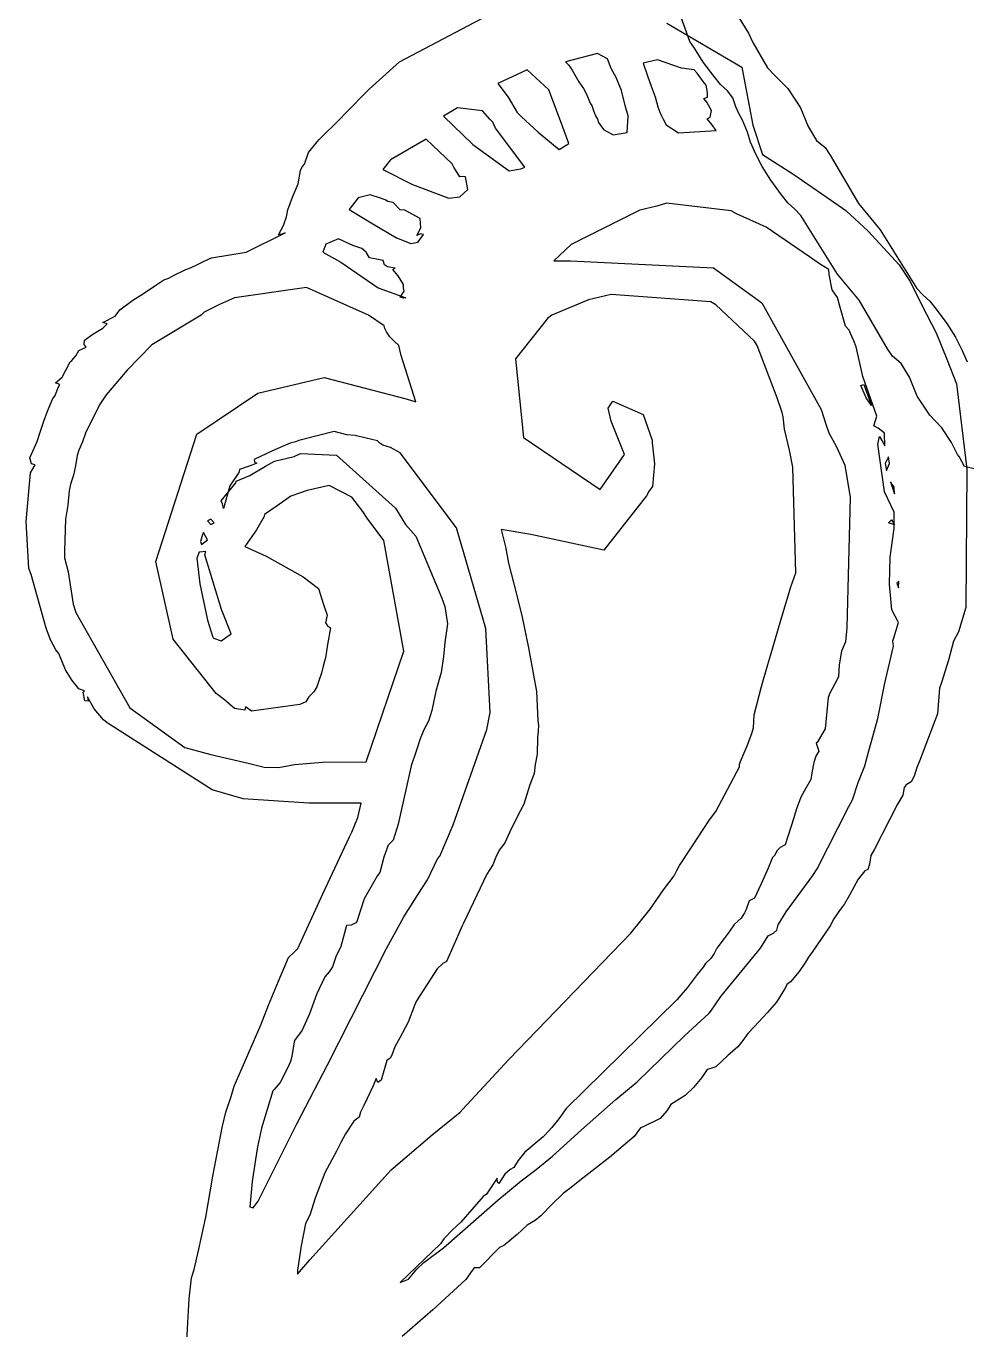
# Model space of a CAD drawing. Extents: x 0 to 208, y 1 to 205.
# Drawn here: x 172.984 to 175.865, y 197.987 to 201.978 of the extents above; entities that cross this region are included whole.
import ezdxf

# ---------------------------------------------------------------- set-up
doc = ezdxf.new("R2010")
doc.units = 0

msp = doc.modelspace()

# ---------------------------------------------------------------- linework, layer by layer
at = {"layer": 'test'}
for p, q in [((175.049007, 202.197099), (175.195514, 201.956807)), ((174.127135, 201.869073), (174.452915, 202.040306)), ((175.002166, 201.971368), (174.980915, 202.029968)), ((174.945587, 201.986918), (175.175561, 201.852919)), ((175.016701, 201.931216), (175.002166, 201.971368)), ((175.195514, 201.956807), (175.209512, 201.92837)), ((175.030304, 201.910529), (175.016701, 201.931216)), ((175.209512, 201.92837), (175.254591, 201.851067)), ((174.73382, 201.894148), (174.635251, 201.868804)), ((174.764173, 201.878174), (174.73382, 201.894148)), ((174.775575, 201.84834), (174.764173, 201.878174)), ((174.917046, 201.875538), (174.873099, 201.864673)), ((174.990306, 201.85011), (174.917046, 201.875538)), ((175.057566, 201.868255), (175.030304, 201.910529)), ((174.034608, 201.785662), (174.127135, 201.869073)), ((174.517977, 201.844705), (174.428704, 201.8029)), ((174.584829, 201.782783), (174.517977, 201.844705)), ((174.635251, 201.868804), (174.64558, 201.859294)), ((174.64558, 201.859294), (174.655909, 201.843771)), ((174.655909, 201.843771), (174.676596, 201.807576)), ((174.790363, 201.821445), (174.775575, 201.84834)), ((174.873099, 201.864673), (174.886984, 201.826172)), ((175.029086, 201.844268), (174.990306, 201.85011)), ((175.038568, 201.834503), (175.029086, 201.844268)), ((175.056659, 201.808369), (175.038568, 201.834503)), ((175.090566, 201.823941), (175.057566, 201.868255)), ((175.175561, 201.852919), (175.208753, 201.675605)), ((175.254591, 201.851067), (175.278072, 201.825865)), ((174.428704, 201.8029), (174.46033, 201.761289)), ((174.676596, 201.807576), (174.69051, 201.786889)), ((174.80707, 201.781327), (174.790363, 201.821445)), ((174.886984, 201.826172), (174.898216, 201.794255)), ((174.898216, 201.794255), (174.910154, 201.761631)), ((175.066649, 201.797504), (175.056659, 201.808369)), ((175.07029, 201.775265), (175.066649, 201.797504)), ((175.109842, 201.799698), (175.090566, 201.823941)), ((175.131856, 201.779999), (175.109842, 201.799698)), ((175.278072, 201.825865), (175.316593, 201.787341)), ((173.959687, 201.709899), (174.034608, 201.785662)), ((174.46033, 201.761289), (174.487197, 201.713478)), ((174.620607, 201.688637), (174.584829, 201.782783)), ((174.69051, 201.786889), (174.700867, 201.767952)), ((174.700867, 201.767952), (174.711084, 201.742101)), ((174.818472, 201.735536), (174.80707, 201.781327)), ((174.910154, 201.761631), (174.91848, 201.730758)), ((175.059199, 201.75644), (175.070572, 201.760363)), ((175.068343, 201.74549), (175.059199, 201.75644)), ((175.070572, 201.760363), (175.07029, 201.775265)), ((175.14797, 201.75886), (175.131856, 201.779999)), ((175.15686, 201.731231), (175.14797, 201.75886)), ((175.316593, 201.787341), (175.355153, 201.728515)), ((174.305091, 201.728122), (174.261536, 201.702158)), ((174.381153, 201.718922), (174.305091, 201.728122)), ((174.403392, 201.693804), (174.381153, 201.718922)), ((174.487197, 201.713478), (174.500518, 201.701088)), ((174.711084, 201.742101), (174.71591, 201.735186)), ((174.71591, 201.735186), (174.721695, 201.719664)), ((174.721695, 201.719664), (174.727791, 201.704142)), ((174.827616, 201.703264), (174.818472, 201.735536)), ((174.91848, 201.730758), (174.924294, 201.714474)), ((174.924294, 201.714474), (174.929966, 201.704145)), ((175.082369, 201.719949), (175.068343, 201.74549)), ((175.078418, 201.699883), (175.082369, 201.719949)), ((175.16671, 201.710967), (175.15686, 201.731231)), ((175.355153, 201.728515), (175.37869, 201.6708)), ((173.880239, 201.63053), (173.946592, 201.695929)), ((173.946592, 201.695929), (173.959687, 201.709899)), ((174.261536, 201.702158), (174.351362, 201.616094)), ((174.413326, 201.684096), (174.403392, 201.693804)), ((174.420834, 201.666005), (174.413326, 201.684096)), ((174.500518, 201.701088), (174.551993, 201.653243)), ((174.645753, 201.618835), (174.620607, 201.688637)), ((174.727791, 201.704142), (174.733464, 201.693785)), ((174.733464, 201.693785), (174.736822, 201.683455)), ((174.736822, 201.683455), (174.752345, 201.661414)), ((174.823976, 201.652301), (174.827616, 201.703264)), ((174.929966, 201.704145), (174.93499, 201.693787)), ((174.93499, 201.693787), (174.943344, 201.675697)), ((174.943344, 201.675697), (174.981669, 201.651172)), ((175.069556, 201.694069), (175.078418, 201.699883)), ((175.083357, 201.677503), (175.069556, 201.694069)), ((175.097158, 201.659074), (175.083357, 201.677503)), ((175.17718, 201.690196), (175.16671, 201.710967)), ((175.19259, 201.653439), (175.17718, 201.690196)), ((175.208753, 201.675605), (175.239191, 201.58522)), ((174.511178, 201.546783), (174.420834, 201.666005)), ((174.551993, 201.653243), (174.615628, 201.600744)), ((174.752345, 201.661414), (174.781989, 201.64575)), ((174.781989, 201.64575), (174.823967, 201.652298)), ((174.823967, 201.652298), (174.823976, 201.652301)), ((174.981669, 201.651172), (175.097149, 201.659074)), ((175.097149, 201.659074), (175.097158, 201.659074)), ((175.202129, 201.623563), (175.19259, 201.653439)), ((175.37869, 201.6708), (175.404541, 201.628478)), ((173.848762, 201.591829), (173.880239, 201.63053)), ((174.208338, 201.632575), (174.099505, 201.568799)), ((174.288021, 201.556841), (174.208338, 201.632575)), ((174.351362, 201.616094), (174.463243, 201.535207)), ((174.615628, 201.600744), (174.645736, 201.618835)), ((174.645736, 201.618835), (174.645753, 201.618835)), ((175.218441, 201.586823), (175.202129, 201.623563)), ((175.404541, 201.628478), (175.430393, 201.606804)), ((175.430393, 201.606804), (175.445943, 201.583379)), ((173.829346, 201.547788), (173.83578, 201.555634)), ((173.83578, 201.555634), (173.848762, 201.591829)), ((174.099505, 201.568799), (174.075685, 201.539194)), ((174.293975, 201.546822), (174.288021, 201.556841)), ((175.237943, 201.548159), (175.218441, 201.586823)), ((175.239191, 201.58522), (175.331229, 201.52597)), ((175.445943, 201.583379), (175.532998, 201.435348)), ((173.816561, 201.494993), (173.824012, 201.536358)), ((173.824012, 201.536358), (173.829346, 201.547788)), ((174.075685, 201.539194), (174.166739, 201.493245)), ((174.311473, 201.516658), (174.293975, 201.546822)), ((174.320363, 201.518069), (174.311473, 201.516658)), ((174.329733, 201.516658), (174.320363, 201.518069)), ((174.335998, 201.477878), (174.329733, 201.516658)), ((174.463243, 201.535207), (174.498227, 201.541275)), ((174.498227, 201.541275), (174.498253, 201.541252)), ((174.498253, 201.541252), (174.511178, 201.546783)), ((175.264415, 201.506336), (175.237943, 201.548159)), ((175.331229, 201.52597), (175.449765, 201.444586)), ((173.799289, 201.454725), (173.816561, 201.494993)), ((174.166739, 201.493245), (174.278476, 201.451473)), ((174.311727, 201.455836), (174.335998, 201.477878)), ((175.297418, 201.462022), (175.264415, 201.506336)), ((173.785488, 201.416397), (173.799289, 201.454725)), ((174.000546, 201.452898), (173.973481, 201.417005)), ((174.037509, 201.462325), (174.000546, 201.452898)), ((174.068601, 201.451403), (174.037509, 201.462325)), ((174.082797, 201.446802), (174.068601, 201.451403)), ((174.091856, 201.441638), (174.082797, 201.446802)), ((174.107915, 201.438815), (174.091856, 201.441638)), ((174.129674, 201.416266), (174.107915, 201.438815)), ((174.278476, 201.451473), (174.311722, 201.455791)), ((174.311722, 201.455791), (174.311727, 201.455836)), ((174.944602, 201.436537), (174.914926, 201.427167)), ((175.142434, 201.412322), (174.944602, 201.436537)), ((175.316694, 201.437779), (175.297418, 201.462022)), ((175.338002, 201.418249), (175.316694, 201.437779)), ((175.449765, 201.444586), (175.493716, 201.413401)), ((175.532998, 201.435348), (175.599548, 201.355087)), ((173.77197, 201.368391), (173.781424, 201.39396)), ((173.781424, 201.39396), (173.785488, 201.416397)), ((173.973481, 201.417005), (174.045871, 201.373173)), ((174.143954, 201.414855), (174.129674, 201.416266)), ((174.190552, 201.388862), (174.143954, 201.414855)), ((174.86322, 201.414411), (174.652527, 201.309247)), ((174.914926, 201.427167), (174.86322, 201.414411)), ((175.159254, 201.404053), (175.142434, 201.412322)), ((175.249743, 201.362349), (175.159254, 201.404053)), ((175.356403, 201.398945), (175.338002, 201.418249)), ((175.468092, 201.219102), (175.356403, 201.398945)), ((175.493716, 201.413401), (175.561903, 201.350671)), ((173.756504, 201.339119), (173.77197, 201.368391)), ((174.045871, 201.373173), (174.118261, 201.330569)), ((174.18042, 201.337543), (174.192245, 201.360375)), ((174.192245, 201.360375), (174.190552, 201.388862)), ((175.383203, 201.272202), (175.249743, 201.362349)), ((175.599548, 201.355087), (175.71124, 201.175247)), ((173.657875, 201.285945), (173.77688, 201.345271)), ((173.766692, 201.341094), (173.756504, 201.339119)), ((173.77688, 201.345271), (173.766692, 201.341094)), ((173.940747, 201.32679), (173.901126, 201.311183)), ((173.983845, 201.306555), (173.940747, 201.32679)), ((174.118261, 201.330569), (174.161365, 201.312309)), ((174.161365, 201.312309), (174.18462, 201.317389)), ((174.190609, 201.3422), (174.18042, 201.337543)), ((174.184597, 201.317533), (174.200797, 201.340788)), ((174.18462, 201.317389), (174.184597, 201.317533)), ((174.200797, 201.340788), (174.190609, 201.3422)), ((175.561903, 201.350671), (175.65706, 201.247894)), ((173.551878, 201.268702), (173.657875, 201.285945)), ((173.901126, 201.311183), (173.892518, 201.286009)), ((173.892518, 201.286009), (173.94765, 201.255343)), ((174.012285, 201.297891), (173.983845, 201.306555)), ((174.02521, 201.286207), (174.012285, 201.297891)), ((174.03554, 201.26854), (174.02521, 201.286207)), ((174.652527, 201.309247), (174.599583, 201.259274)), ((173.473025, 201.233537), (173.487475, 201.237996)), ((173.487475, 201.237996), (173.508162, 201.248015)), ((173.508162, 201.248015), (173.528849, 201.258372)), ((173.528849, 201.258372), (173.551878, 201.268702)), ((173.94765, 201.255343), (174.061405, 201.176905)), ((174.056227, 201.264673), (174.03554, 201.26854)), ((174.077506, 201.260807), (174.056227, 201.264673)), ((174.080978, 201.247401), (174.077506, 201.260807)), ((174.090376, 201.241785), (174.080978, 201.247401)), ((174.114364, 201.23679), (174.090376, 201.241785)), ((174.106942, 201.23281), (174.114364, 201.23679)), ((174.599583, 201.259274), (174.651257, 201.259389)), ((174.651257, 201.259389), (175.088433, 201.23842)), ((175.088433, 201.23842), (175.236489, 201.131455)), ((175.415961, 201.248947), (175.383203, 201.272202)), ((175.44232, 201.233425), (175.415961, 201.248947)), ((175.65706, 201.247894), (175.690738, 201.196188)), ((173.377936, 201.183104), (173.405453, 201.201476)), ((173.405453, 201.201476), (173.420524, 201.206641)), ((173.420524, 201.206641), (173.435312, 201.215108)), ((173.435312, 201.215108), (173.473025, 201.233537)), ((174.123452, 201.213789), (174.106942, 201.23281)), ((174.138946, 201.187034), (174.123452, 201.213789)), ((175.443449, 201.217902), (175.44232, 201.233425)), ((175.452593, 201.171307), (175.443449, 201.217902)), ((175.534642, 201.138844), (175.468092, 201.219102)), ((175.690738, 201.196188), (175.726684, 201.123798)), ((173.310999, 201.139275), (173.342718, 201.15982)), ((173.342718, 201.15982), (173.377936, 201.183104)), ((173.842391, 201.177887), (173.622151, 201.146199)), ((174.032459, 201.093892), (173.842391, 201.177887)), ((174.061405, 201.176905), (174.146862, 201.146349)), ((174.12873, 201.148341), (174.141486, 201.166601)), ((174.138946, 201.176789), (174.138946, 201.187034)), ((174.141486, 201.166601), (174.138946, 201.176789)), ((174.775078, 201.156684), (174.706018, 201.140569)), ((175.080146, 201.134388), (174.775078, 201.156684)), ((175.468482, 201.147657), (175.452593, 201.171307)), ((175.71124, 201.175247), (175.729641, 201.155943)), ((175.729641, 201.155943), (175.750949, 201.136442)), ((173.271036, 201.110014), (173.310999, 201.139275)), ((173.57561, 201.12602), (173.529077, 201.103075)), ((173.622151, 201.146199), (173.57561, 201.12602)), ((174.139849, 201.145801), (174.12873, 201.148341)), ((174.146792, 201.146366), (174.139849, 201.145801)), ((174.146862, 201.146349), (174.146792, 201.146366)), ((174.706018, 201.140569), (174.594106, 201.093331)), ((175.095555, 201.124849), (175.080146, 201.134388)), ((175.214599, 201.013958), (175.095555, 201.124849)), ((175.236489, 201.131455), (175.418844, 200.804142)), ((175.47613, 201.120874), (175.468482, 201.147657)), ((175.492725, 201.059576), (175.47613, 201.120874)), ((175.621697, 200.990813), (175.534642, 201.138844)), ((175.726684, 201.123798), (175.77022, 201.039569)), ((175.750949, 201.136442), (175.770225, 201.112199)), ((173.218628, 201.070503), (173.256333, 201.090032)), ((173.256333, 201.090032), (173.271036, 201.110014)), ((173.51999, 201.093875), (173.368852, 201.002706)), ((173.529077, 201.103075), (173.51999, 201.093875)), ((174.080502, 201.060539), (174.032459, 201.093892)), ((174.580531, 201.083481), (174.481963, 200.959385)), ((174.594106, 201.093331), (174.580531, 201.083481)), ((175.770225, 201.112199), (175.803228, 201.067884)), ((173.162545, 201.017078), (173.187888, 201.035197)), ((173.187888, 201.035197), (173.21891, 201.053259)), ((173.231554, 201.067342), (173.218628, 201.070503)), ((173.21891, 201.053259), (173.231554, 201.067342)), ((174.082478, 201.052778), (174.080502, 201.060539)), ((174.08688, 201.042166), (174.082478, 201.052778)), ((174.09783, 201.026644), (174.08688, 201.042166)), ((175.504155, 201.047186), (175.492725, 201.059576)), ((175.508247, 201.037534), (175.504155, 201.047186)), ((175.518972, 201.015098), (175.508247, 201.037534)), ((175.77022, 201.039569), (175.803807, 200.958823)), ((175.803228, 201.067884), (175.8297, 201.026062)), ((173.145047, 200.985046), (173.167201, 200.995008)), ((173.161416, 201.003447), (173.162545, 201.017078)), ((173.167201, 200.995008), (173.161416, 201.003447)), ((173.368852, 201.002706), (173.293651, 200.925148)), ((174.110756, 201.013718), (174.09783, 201.026644)), ((174.124698, 201.000792), (174.110756, 201.013718)), ((174.132092, 200.969768), (174.124698, 201.000792)), ((175.222417, 201.00075), (175.214599, 201.013958)), ((175.283614, 200.840713), (175.222417, 201.00075)), ((175.525547, 200.996245), (175.518972, 201.015098)), ((175.546375, 200.905618), (175.525547, 200.996245)), ((175.8297, 201.026062), (175.849202, 200.9874)), ((173.123937, 200.954284), (173.135875, 200.968818)), ((173.135875, 200.968818), (173.145047, 200.985046)), ((174.176731, 200.828045), (174.132092, 200.969768)), ((174.481963, 200.959385), (174.506657, 200.719079)), ((175.637247, 200.967417), (175.621697, 200.990813)), ((175.663098, 200.945714), (175.637247, 200.967417)), ((175.803807, 200.958823), (175.832814, 200.882761)), ((175.849202, 200.9874), (175.865514, 200.950658)), ((173.093795, 200.903565), (173.1188, 200.950643)), ((173.1188, 200.950643), (173.123937, 200.954284)), ((173.293651, 200.925148), (173.228692, 200.849397)), ((175.68895, 200.903397), (175.663098, 200.945714)), ((173.073842, 200.886435), (173.093795, 200.903565)), ((173.086768, 200.881072), (173.073842, 200.886435)), ((173.083297, 200.873932), (173.086768, 200.881072)), ((173.693253, 200.85459), (173.896027, 200.902557)), ((173.896027, 200.902557), (174.147281, 200.837217)), ((175.539497, 200.87801), (175.549206, 200.880945)), ((175.555838, 200.8405), (175.539497, 200.87801)), ((175.588816, 200.784658), (175.546375, 200.905618)), ((175.549206, 200.880945), (175.57215, 200.81711)), ((175.712487, 200.845683), (175.68895, 200.903397)), ((175.832814, 200.882761), (175.8642, 200.622245)), ((173.04895, 200.799527), (173.065968, 200.838062)), ((173.065968, 200.838062), (173.071726, 200.845879)), ((173.071726, 200.845879), (173.083297, 200.873932)), ((173.228692, 200.849397), (173.208485, 200.819262)), ((173.50671, 200.728617), (173.693253, 200.85459)), ((174.147281, 200.837217), (174.176731, 200.828045)), ((175.298572, 200.795625), (175.283614, 200.840713)), ((175.57215, 200.81711), (175.555838, 200.840506)), ((175.555838, 200.840506), (175.555838, 200.8405)), ((175.75105, 200.786857), (175.712487, 200.845683)), ((173.038311, 200.769273), (173.04895, 200.799527)), ((173.208485, 200.819262), (173.16513, 200.731928)), ((174.766448, 200.808664), (174.780249, 200.83048)), ((174.775028, 200.769006), (174.766448, 200.808664)), ((174.780249, 200.83048), (174.873323, 200.788908)), ((175.301591, 200.782079), (175.298572, 200.795625)), ((175.418844, 200.804142), (175.433379, 200.756879)), ((173.027953, 200.738248), (173.038311, 200.769273)), ((174.815817, 200.666884), (174.775028, 200.769006)), ((174.873323, 200.788908), (174.901263, 200.711026)), ((175.306135, 200.744182), (175.301591, 200.782079)), ((175.433379, 200.756879), (175.442325, 200.733228)), ((175.579361, 200.754122), (175.588816, 200.784658)), ((175.788278, 200.748822), (175.75105, 200.786857)), ((173.017454, 200.707057), (173.027953, 200.738248)), ((173.16513, 200.731928), (173.156776, 200.706076)), ((173.380884, 200.338956), (173.50671, 200.728617)), ((173.927078, 200.737581), (173.818496, 200.7095)), ((173.966304, 200.726997), (173.927078, 200.737581)), ((173.990886, 200.725022), (173.966304, 200.726997)), ((174.025325, 200.716358), (173.990886, 200.725022)), ((174.060208, 200.708145), (174.025325, 200.716358)), ((174.506657, 200.719079), (174.741799, 200.559815)), ((175.321545, 200.680174), (175.306135, 200.744182)), ((175.442325, 200.733228), (175.465298, 200.69046)), ((175.593444, 200.747348), (175.579361, 200.754122)), ((175.591553, 200.698247), (175.597029, 200.721503)), ((175.612861, 200.731742), (175.593444, 200.747348)), ((175.597029, 200.721503), (175.607555, 200.704259)), ((175.613708, 200.693167), (175.612861, 200.731742)), ((175.817403, 200.70344), (175.788278, 200.748822)), ((172.9953, 200.656601), (173.017454, 200.707057)), ((173.145318, 200.680225), (173.140323, 200.663405)), ((173.156776, 200.706076), (173.145318, 200.680225)), ((173.740648, 200.679161), (173.681796, 200.651334)), ((173.792758, 200.701146), (173.740648, 200.679161)), ((173.808872, 200.705718), (173.792758, 200.701146)), ((173.818496, 200.7095), (173.808872, 200.705718)), ((174.066699, 200.701964), (174.060208, 200.708145)), ((174.07621, 200.695163), (174.066699, 200.701964)), ((174.099719, 200.688023), (174.07621, 200.695163)), ((174.128777, 200.671626), (174.099719, 200.688023)), ((174.901263, 200.711026), (174.901263, 200.702926)), ((174.901263, 200.702926), (174.908431, 200.638453)), ((175.3321, 200.628468), (175.321545, 200.680174)), ((175.465298, 200.69046), (175.490783, 200.634219)), ((175.612833, 200.552985), (175.591553, 200.698247)), ((175.607555, 200.704259), (175.613708, 200.693167)), ((175.835945, 200.6665), (175.817403, 200.70344)), ((173.000436, 200.63789), (172.9953, 200.656601)), ((173.011641, 200.634983), (173.000436, 200.63789)), ((173.140323, 200.663405), (173.135101, 200.632513)), ((173.689924, 200.639847), (173.669802, 200.631917)), ((173.681796, 200.651334), (173.683207, 200.643742)), ((173.683207, 200.643742), (173.689924, 200.639847)), ((173.716332, 200.630768), (173.744159, 200.646685)), ((173.744159, 200.646685), (173.804938, 200.660571)), ((173.804938, 200.660571), (173.823649, 200.669687)), ((173.823649, 200.669687), (173.934091, 200.664381)), ((173.934091, 200.664381), (174.114408, 200.50201)), ((174.301598, 200.442072), (174.128777, 200.671626)), ((174.741799, 200.559815), (174.815817, 200.666884)), ((174.908431, 200.638453), (174.901969, 200.568998)), ((175.624218, 200.65967), (175.614848, 200.638984)), ((175.614848, 200.638984), (175.618799, 200.618297)), ((175.618799, 200.618297), (175.628169, 200.638984)), ((175.628169, 200.638984), (175.624218, 200.65967)), ((175.628169, 200.638984), (175.628169, 200.638984)), ((175.841477, 200.660461), (175.835945, 200.6665)), ((175.856914, 200.629698), (175.841477, 200.660461)), ((172.983559, 200.461481), (172.997586, 200.611107)), ((172.997586, 200.611107), (173.011641, 200.634983)), ((173.129147, 200.603557), (173.119466, 200.575899)), ((173.135101, 200.632513), (173.129147, 200.603557)), ((173.635263, 200.611456), (173.60738, 200.570886)), ((173.627333, 200.584684), (173.669133, 200.602379)), ((173.637239, 200.620882), (173.635263, 200.611456)), ((173.669802, 200.631917), (173.637239, 200.620882)), ((173.669133, 200.602379), (173.716332, 200.630768)), ((175.34099, 200.304943), (175.3321, 200.628468)), ((175.490783, 200.634219), (175.507039, 200.535405)), ((175.890694, 200.621824), (175.856914, 200.629698)), ((175.8642, 200.622245), (175.861378, 200.198252)), ((173.115685, 200.555974), (173.111621, 200.511335)), ((173.119466, 200.575899), (173.115685, 200.555974)), ((173.58102, 200.524441), (173.625922, 200.579943)), ((173.60738, 200.570886), (173.588584, 200.501779)), ((173.625922, 200.579943), (173.627333, 200.584684)), ((173.844355, 200.556151), (173.794726, 200.53902)), ((173.911571, 200.571391), (173.844355, 200.556151)), ((173.981136, 200.536187), (173.911571, 200.571391)), ((174.892204, 200.556072), (174.883568, 200.540155)), ((174.901969, 200.568998), (174.892204, 200.556072)), ((175.641569, 200.567014), (175.630929, 200.582988)), ((175.630929, 200.582988), (175.642556, 200.545938)), ((175.64171, 200.56702), (175.641569, 200.567014)), ((175.642556, 200.545938), (175.64171, 200.56702)), ((173.585141, 200.515918), (173.58102, 200.524441)), ((173.588584, 200.501779), (173.585141, 200.515918)), ((173.794726, 200.53902), (173.752175, 200.509579)), ((174.014746, 200.492242), (173.981136, 200.536187)), ((174.883568, 200.540155), (174.752685, 200.373774)), ((175.507039, 200.535405), (175.496907, 200.137263)), ((175.642382, 200.489745), (175.612833, 200.552985)), ((173.111621, 200.511335), (173.104339, 200.468697)), ((173.71221, 200.477011), (173.688927, 200.43612)), ((173.713903, 200.482909), (173.71221, 200.477011)), ((173.752175, 200.509579), (173.713903, 200.482909)), ((174.028575, 200.471555), (174.014746, 200.492242)), ((174.114408, 200.50201), (174.145261, 200.452799)), ((175.642099, 200.440579), (175.642382, 200.489745)), ((172.99197, 200.317311), (172.983559, 200.461481)), ((173.104339, 200.468697), (173.100811, 200.371429)), ((173.549749, 200.46836), (173.539392, 200.463788)), ((173.539392, 200.463788), (173.549749, 200.452838)), ((173.560079, 200.45741), (173.549749, 200.46836)), ((173.549749, 200.452838), (173.560079, 200.45741)), ((173.560079, 200.45741), (173.560079, 200.45741)), ((173.688927, 200.43612), (173.653121, 200.384888)), ((174.079598, 200.403435), (174.028575, 200.471555)), ((174.145261, 200.452799), (174.177527, 200.416432)), ((174.391838, 200.133931), (174.301598, 200.442072)), ((174.529687, 200.421526), (174.438461, 200.437669)), ((174.438461, 200.437669), (174.452149, 200.384298)), ((175.624709, 200.457288), (175.633881, 200.466545)), ((175.643081, 200.451559), (175.624709, 200.457288)), ((175.624709, 200.457288), (175.624709, 200.457288)), ((175.630077, 200.352712), (175.642099, 200.440579)), ((175.633881, 200.466545), (175.643081, 200.451559)), ((173.523553, 200.42211), (173.5174, 200.399984)), ((173.5174, 200.399984), (173.521238, 200.390812)), ((173.521238, 200.390812), (173.539329, 200.405544)), ((173.527391, 200.427839), (173.523553, 200.42211)), ((173.539329, 200.405572), (173.527391, 200.427839)), ((173.539329, 200.405544), (173.539329, 200.405572)), ((174.140106, 200.064918), (174.079598, 200.403435)), ((174.177527, 200.416432), (174.257021, 200.226917)), ((174.752685, 200.373774), (174.529687, 200.421526)), ((173.100811, 200.371429), (173.101094, 200.350742)), ((173.514007, 200.367364), (173.50681, 200.349358)), ((173.534157, 200.369904), (173.514007, 200.367364)), ((173.53094, 200.359659), (173.534157, 200.369904)), ((173.581743, 200.19222), (173.53094, 200.359659)), ((173.653121, 200.384888), (173.719316, 200.355503)), ((174.452149, 200.384298), (174.460983, 200.333735)), ((172.999166, 200.299221), (172.99197, 200.317311)), ((173.101094, 200.350742), (173.112241, 200.307946)), ((173.433973, 200.101105), (173.380884, 200.338956)), ((173.50681, 200.349358), (173.515503, 200.270638)), ((173.719316, 200.355503), (173.832072, 200.292401)), ((174.460983, 200.333735), (174.486919, 200.235491)), ((175.627254, 200.269982), (175.630077, 200.352712)), ((173.04483, 200.134815), (172.999166, 200.299221)), ((173.112241, 200.307946), (173.128272, 200.208838)), ((173.832072, 200.292401), (173.879088, 200.256223)), ((175.325355, 200.261351), (175.34099, 200.304943)), ((175.655939, 200.278868), (175.649702, 200.272631)), ((175.655148, 200.259056), (175.655995, 200.278868)), ((175.655995, 200.278868), (175.655939, 200.278868)), ((173.515503, 200.270638), (173.539604, 200.159809)), ((173.879088, 200.256223), (173.895711, 200.204503)), ((175.292535, 200.152769), (175.325355, 200.261351)), ((175.635044, 200.191524), (175.627254, 200.269982)), ((175.649702, 200.272631), (175.655148, 200.259056)), ((173.128272, 200.208838), (173.136033, 200.182845)), ((173.895711, 200.204503), (173.905617, 200.174909)), ((174.257021, 200.226917), (174.265911, 200.201065)), ((174.265911, 200.201065), (174.273672, 200.148343)), ((174.486919, 200.235491), (174.50261, 200.168274)), ((175.861378, 200.198252), (175.838941, 200.123384)), ((173.136033, 200.182845), (173.301497, 199.891138)), ((173.539604, 200.159809), (173.554026, 200.110251)), ((173.611639, 200.117245), (173.581743, 200.19222)), ((173.905617, 200.174909), (173.900057, 200.151823)), ((174.50261, 200.168274), (174.522112, 200.075203)), ((175.655618, 200.152177), (175.635044, 200.191524)), ((173.058489, 200.099379), (173.04483, 200.134815)), ((173.580724, 200.095886), (173.611653, 200.117278)), ((173.611653, 200.117278), (173.611639, 200.117245)), ((173.900057, 200.151823), (173.906491, 200.141832)), ((173.906491, 200.141832), (173.915607, 200.136103)), ((173.915607, 200.136103), (173.907112, 200.085052)), ((174.273672, 200.148343), (174.265657, 200.090855)), ((174.404623, 199.876502), (174.391838, 200.133931)), ((175.263997, 200.054525), (175.292535, 200.152769)), ((175.496907, 200.137263), (175.492843, 200.093276)), ((175.640858, 200.105878), (175.655618, 200.152177)), ((175.838941, 200.123384), (175.82404, 200.095218)), ((173.074491, 200.06873), (173.058489, 200.099379)), ((173.565491, 199.935556), (173.433973, 200.101105)), ((173.554026, 200.110251), (173.557187, 200.104634)), ((173.557187, 200.104634), (173.580724, 200.095886)), ((173.907112, 200.085052), (173.900706, 200.044635)), ((174.265657, 200.090855), (174.261677, 200.048259)), ((175.492843, 200.093276), (175.480482, 200.064201)), ((175.612974, 199.96661), (175.640293, 200.080365)), ((175.638318, 200.096113), (175.640858, 200.105878)), ((175.640293, 200.080365), (175.638318, 200.096113)), ((175.82404, 200.095218), (175.808263, 200.03736)), ((173.083551, 200.057638), (173.074491, 200.06873)), ((173.104548, 200.00709), (173.083551, 200.057638)), ((173.900706, 200.044635), (173.897376, 200.034447)), ((174.025538, 199.725515), (174.140106, 200.064918)), ((174.261677, 200.048259), (174.254876, 199.99894)), ((174.522112, 200.075203), (174.546326, 199.941085)), ((175.255474, 200.0235), (175.263997, 200.054525)), ((175.480482, 200.064201), (175.473483, 200.022875)), ((175.808263, 200.03736), (175.786786, 199.968661)), ((173.124275, 199.975289), (173.104548, 200.00709)), ((173.887978, 199.997702), (173.88064, 199.977015)), ((173.893058, 200.018389), (173.887978, 199.997702)), ((173.897376, 200.034447), (173.893058, 200.018389)), ((174.254876, 199.99894), (174.237971, 199.942005)), ((175.235323, 199.956283), (175.255474, 200.0235)), ((175.473483, 200.022875), (175.471507, 199.987315)), ((173.145244, 199.949607), (173.124275, 199.975289)), ((173.88064, 199.977015), (173.8735, 199.95551)), ((175.467443, 199.977917), (175.444978, 199.935621)), ((175.471507, 199.987315), (175.467443, 199.977917)), ((175.591553, 199.858025), (175.612974, 199.96661)), ((175.786786, 199.968661), (175.781114, 199.951446)), ((173.162629, 199.943623), (173.145244, 199.949607)), ((173.15817, 199.938882), (173.162629, 199.943623)), ((173.16373, 199.912692), (173.15817, 199.938882)), ((173.192319, 199.888141), (173.171491, 199.924489)), ((173.171491, 199.924489), (173.173467, 199.911563)), ((173.591117, 199.91549), (173.565491, 199.935556)), ((173.849596, 199.92438), (173.839887, 199.909423)), ((173.864356, 199.939677), (173.849596, 199.92438)), ((173.8735, 199.95551), (173.864356, 199.939677)), ((174.237971, 199.942005), (174.226372, 199.882778)), ((174.546326, 199.941085), (174.551068, 199.851891)), ((175.213422, 199.869779), (175.235323, 199.956283)), ((175.439588, 199.922695), (175.430585, 199.826584)), ((175.444978, 199.935621), (175.439588, 199.922695)), ((175.781114, 199.951446), (175.77434, 199.872511)), ((173.173467, 199.911563), (173.16373, 199.912692)), ((173.220894, 199.854532), (173.192319, 199.888141)), ((173.301497, 199.891138), (173.469382, 199.770062)), ((173.621628, 199.889385), (173.591117, 199.91549)), ((173.653166, 199.883938), (173.621628, 199.889385)), ((173.655706, 199.894126), (173.653166, 199.883938)), ((173.673797, 199.880834), (173.655706, 199.894126)), ((173.821797, 199.901662), (173.673797, 199.880834)), ((173.839887, 199.909423), (173.821797, 199.901662)), ((174.226372, 199.882778), (174.216324, 199.850492)), ((173.232014, 199.845331), (173.220894, 199.854532)), ((173.553397, 199.640249), (173.232014, 199.845331)), ((174.216324, 199.850492), (174.201395, 199.823737)), ((174.394181, 199.825132), (174.404623, 199.876502)), ((174.551068, 199.851891), (174.552761, 199.837357)), ((174.552761, 199.837357), (174.55135, 199.820988)), ((175.210882, 199.829842), (175.213422, 199.869779)), ((175.564658, 199.759784), (175.591553, 199.858025)), ((175.77434, 199.872511), (175.719234, 199.727731)), ((174.201395, 199.823737), (174.190953, 199.795995)), ((174.291469, 199.533252), (174.394181, 199.825132)), ((174.550221, 199.799539), (174.548246, 199.74947)), ((174.55135, 199.820988), (174.550221, 199.799539)), ((175.192115, 199.77517), (175.206367, 199.812796)), ((175.206367, 199.812796), (175.210882, 199.829842)), ((175.430585, 199.826584), (175.406624, 199.78505)), ((173.469382, 199.770062), (173.549688, 199.74867)), ((174.178027, 199.758075), (174.163182, 199.713385)), ((174.190953, 199.795995), (174.178027, 199.758075)), ((175.173234, 199.73168), (175.192115, 199.77517)), ((175.41114, 199.758295), (175.40225, 199.743366)), ((175.406624, 199.78505), (175.403379, 199.783074)), ((175.403379, 199.783074), (175.41114, 199.758295)), ((175.552071, 199.713248), (175.564658, 199.759784)), ((173.549688, 199.74867), (173.66344, 199.72169)), ((173.66344, 199.72169), (173.712685, 199.709102)), ((173.75644, 199.708526), (173.805558, 199.717359)), ((173.805558, 199.717359), (173.890873, 199.724951)), ((173.890873, 199.724951), (174.025538, 199.725515)), ((174.542629, 199.717514), (174.539299, 199.690308)), ((174.548246, 199.74947), (174.542629, 199.717514)), ((175.168069, 199.718585), (175.173234, 199.73168)), ((175.168069, 199.710513), (175.168069, 199.718585)), ((175.396154, 199.723328), (175.389973, 199.692261)), ((175.40225, 199.743366), (175.396154, 199.723328)), ((175.719234, 199.727731), (175.710936, 199.708766)), ((173.712685, 199.709102), (173.756511, 199.708538)), ((173.756511, 199.708538), (173.75644, 199.708526)), ((174.163182, 199.713385), (174.122844, 199.534648)), ((174.539299, 199.690308), (174.526345, 199.655595)), ((175.095846, 199.573649), (175.168069, 199.710513)), ((175.389973, 199.692261), (175.386586, 199.672167)), ((175.531807, 199.662863), (175.552071, 199.713248)), ((175.703175, 199.682039), (175.694116, 199.664796)), ((175.710936, 199.708766), (175.703175, 199.682039)), ((173.647924, 199.612648), (173.553397, 199.640249)), ((174.526345, 199.655595), (174.507916, 199.596317)), ((175.371657, 199.644791), (175.35653, 199.617924)), ((175.386586, 199.672167), (175.371657, 199.644791)), ((175.51445, 199.609182), (175.531807, 199.662863)), ((175.672865, 199.647552), (175.668772, 199.624297)), ((175.678848, 199.655313), (175.672865, 199.647552)), ((175.694116, 199.664796), (175.678848, 199.655313)), ((173.849744, 199.599468), (173.647924, 199.612648)), ((174.010198, 199.59935), (173.849744, 199.599468)), ((173.999925, 199.555083), (174.010198, 199.59935)), ((175.35653, 199.617924), (175.34256, 199.581794)), ((175.503444, 199.58872), (175.51445, 199.609182)), ((175.668772, 199.624297), (175.652686, 199.595857)), ((174.507916, 199.596317), (174.485451, 199.552984)), ((175.07657, 199.548447), (175.095846, 199.573649)), ((175.338722, 199.568444), (175.334404, 199.554559)), ((175.34256, 199.581794), (175.338722, 199.568444)), ((175.406602, 199.397828), (175.503444, 199.58872)), ((175.652686, 199.595857), (175.581506, 199.458835)), ((173.981665, 199.510817), (173.999925, 199.555083)), ((174.122844, 199.534648), (174.108253, 199.485525)), ((174.250953, 199.436627), (174.291469, 199.533252)), ((174.485451, 199.552984), (174.465103, 199.511975)), ((175.022231, 199.465716), (175.07657, 199.548447)), ((175.334404, 199.554559), (175.30858, 199.471682)), ((173.892207, 199.321338), (173.973678, 199.496677)), ((173.973678, 199.496677), (173.981665, 199.510817)), ((174.108253, 199.485525), (174.09242, 199.47037)), ((174.44927, 199.478303), (174.432676, 199.455753)), ((174.465103, 199.511975), (174.44927, 199.478303)), ((174.09242, 199.47037), (174.079071, 199.433534)), ((174.432676, 199.455753), (174.421895, 199.434248)), ((174.984927, 199.408199), (175.022231, 199.465716)), ((175.276068, 199.43917), (175.269464, 199.432622)), ((175.283491, 199.454156), (175.276068, 199.43917)), ((175.292719, 199.463385), (175.283491, 199.454156)), ((175.30858, 199.471682), (175.292719, 199.463385)), ((175.571036, 199.439023), (175.566379, 199.412466)), ((175.581506, 199.458835), (175.571036, 199.439023)), ((174.079071, 199.433534), (174.066484, 199.387156)), ((174.212991, 199.364435), (174.243756, 199.428866)), ((174.243756, 199.428866), (174.250953, 199.436627)), ((174.41292, 199.410824), (174.394745, 199.38211)), ((174.421895, 199.434248), (174.41292, 199.410824)), ((174.976743, 199.392677), (174.984927, 199.408199)), ((175.255664, 199.400204), (175.235146, 199.352469)), ((175.269464, 199.432622), (175.255664, 199.400204)), ((175.392942, 199.378242), (175.406602, 199.397828)), ((175.566379, 199.412466), (175.561328, 199.39621)), ((174.059429, 199.377448), (174.018749, 199.306675)), ((174.066484, 199.387156), (174.059429, 199.377448)), ((174.195578, 199.338527), (174.212991, 199.364435)), ((174.394745, 199.38211), (174.323142, 199.232411)), ((174.93577, 199.33428), (174.968304, 199.377155)), ((174.968304, 199.377155), (174.976743, 199.392677)), ((175.31138, 199.266694), (175.392942, 199.378242)), ((175.53161, 199.366492), (175.504883, 199.317544)), ((175.552551, 199.392316), (175.53161, 199.366492)), ((175.561328, 199.39621), (175.552551, 199.392316)), ((173.816125, 199.154737), (173.892207, 199.321338)), ((174.140866, 199.250869), (174.195578, 199.338527)), ((174.895084, 199.274477), (174.93577, 199.33428)), ((175.235146, 199.352469), (175.21477, 199.308067)), ((174.018749, 199.306675), (173.995381, 199.233992)), ((175.198429, 199.30039), (175.188692, 199.273805)), ((175.21477, 199.308067), (175.198429, 199.30039)), ((175.483999, 199.283056), (175.473049, 199.267223)), ((175.4897, 199.291551), (175.483999, 199.283056)), ((175.504883, 199.317544), (175.4897, 199.291551)), ((174.087419, 199.154814), (174.140866, 199.250869)), ((174.83555, 199.201014), (174.895084, 199.274477)), ((175.173227, 199.247276), (175.162869, 199.237539)), ((175.184177, 199.263391), (175.173227, 199.247276)), ((175.188692, 199.273805), (175.184177, 199.263391)), ((175.28694, 199.2272), (175.31138, 199.266694)), ((175.456934, 199.24521), (175.44652, 199.224185)), ((175.473049, 199.267223), (175.456934, 199.24521)), ((173.964845, 199.224453), (173.947968, 199.160194)), ((173.979125, 199.225864), (173.964845, 199.224453)), ((173.995381, 199.233992), (173.979125, 199.225864)), ((174.31905, 199.223578), (174.29461, 199.167616)), ((174.323142, 199.232411), (174.31905, 199.223578)), ((174.461482, 198.814491), (174.83555, 199.201014)), ((175.137018, 199.205084), (175.121524, 199.1853)), ((175.15254, 199.227492), (175.137018, 199.205084)), ((175.162869, 199.237539), (175.15254, 199.227492)), ((175.255952, 199.193249), (175.272067, 199.201349)), ((175.272067, 199.201349), (175.282227, 199.210972)), ((175.282227, 199.210972), (175.28694, 199.2272)), ((175.44652, 199.224185), (175.392895, 199.145947)), ((173.947968, 199.160194), (173.932474, 199.129169)), ((174.29461, 199.167616), (174.27079, 199.114397)), ((175.121524, 199.1853), (175.098522, 199.155382)), ((175.232697, 199.155572), (175.255952, 199.193249)), ((173.756514, 199.054142), (173.787536, 199.126487)), ((173.787536, 199.126487), (173.804526, 199.142827)), ((173.804526, 199.142827), (173.816125, 199.154737)), ((173.907006, 198.798037), (174.087419, 199.154814)), ((173.932474, 199.129169), (173.922116, 199.098144)), ((175.08015, 199.123773), (175.064628, 199.108307)), ((175.090761, 199.138928), (175.08015, 199.123773)), ((175.098522, 199.155382), (175.090761, 199.138928)), ((175.110802, 199.007724), (175.232697, 199.155572)), ((175.379969, 199.128195), (175.370007, 199.112193)), ((175.392895, 199.145947), (175.379969, 199.128195)), ((173.911787, 199.082622), (173.89872, 199.0671)), ((173.922116, 199.098144), (173.911787, 199.082622)), ((174.242399, 199.092582), (174.179113, 198.994543)), ((174.259642, 199.108301), (174.242399, 199.092582)), ((174.27079, 199.114397), (174.259642, 199.108301)), ((175.056867, 199.097075), (175.038776, 199.075231)), ((175.064628, 199.108307), (175.056867, 199.097075)), ((175.351013, 199.084366), (175.324879, 199.051806)), ((175.370007, 199.112193), (175.351013, 199.084366)), ((173.725487, 198.98088), (173.756514, 199.054142)), ((173.89872, 199.0671), (173.872925, 199.013447)), ((175.038776, 199.075231), (175.007751, 199.034289)), ((175.313477, 199.044045), (175.308905, 199.034873)), ((175.324879, 199.051806), (175.313477, 199.044045)), ((173.872925, 199.013447), (173.851956, 198.953982)), ((175.007751, 199.034289), (174.976591, 198.996976)), ((175.080164, 198.962052), (175.110802, 199.007724)), ((175.295359, 199.011618), (175.281699, 198.990508)), ((175.308905, 199.034873), (175.295359, 199.011618)), ((173.703332, 198.92248), (173.725487, 198.98088)), ((174.173271, 198.980263), (174.153685, 198.929105)), ((174.179113, 198.994543), (174.173271, 198.980263)), ((174.976591, 198.996976), (174.638052, 198.664871)), ((175.07435, 198.955505), (175.080164, 198.962052)), ((175.281699, 198.990508), (175.253395, 198.957637)), ((173.642638, 198.781739), (173.703332, 198.92248)), ((173.851956, 198.953982), (173.829463, 198.903888)), ((174.153685, 198.929105), (174.128624, 198.880602)), ((174.999979, 198.887424), (175.07435, 198.955505)), ((175.253395, 198.957637), (175.214612, 198.916015)), ((173.829463, 198.903888), (173.805954, 198.872863)), ((174.128624, 198.880602), (174.113017, 198.853367)), ((174.855493, 198.746319), (174.999979, 198.887424)), ((175.193784, 198.894256), (175.17829, 198.873174)), ((175.214612, 198.916015), (175.193784, 198.894256)), ((173.803414, 198.862365), (173.797656, 198.823584)), ((173.805954, 198.872863), (173.803414, 198.862365)), ((174.113017, 198.853367), (174.10328, 198.82825)), ((175.162768, 198.853672), (175.132362, 198.826664)), ((175.17829, 198.873174), (175.162768, 198.853672)), ((173.793226, 198.80857), (173.784956, 198.79048)), ((173.797656, 198.823584), (173.793226, 198.80857)), ((174.088463, 198.810978), (174.070966, 198.750907)), ((174.0982, 198.818739), (174.088463, 198.810978)), ((174.10328, 198.82825), (174.0982, 198.818739)), ((174.321088, 198.661956), (174.461482, 198.814491)), ((175.132362, 198.826664), (175.096167, 198.792187)), ((173.620878, 198.732759), (173.642638, 198.781739)), ((173.784956, 198.79048), (173.76156, 198.744015)), ((173.813221, 198.617065), (173.907006, 198.798037)), ((175.053382, 198.759111), (175.027784, 198.728411)), ((175.069835, 198.783777), (175.053382, 198.759111)), ((175.080193, 198.786684), (175.069835, 198.783777)), ((175.096167, 198.792187), (175.080193, 198.786684)), ((173.611734, 198.700738), (173.620878, 198.732759)), ((173.739039, 198.718954), (173.704554, 198.60416)), ((173.743639, 198.72234), (173.739039, 198.718954)), ((173.76156, 198.744015), (173.743639, 198.72234)), ((174.046666, 198.733437), (174.017705, 198.673973)), ((174.056093, 198.756692), (174.046666, 198.733437)), ((174.061229, 198.743766), (174.056093, 198.756692)), ((174.070966, 198.750907), (174.061229, 198.743766)), ((174.789481, 198.692028), (174.855493, 198.746319)), ((175.027784, 198.728411), (175.002271, 198.703971)), ((173.595253, 198.653666), (173.611734, 198.700738)), ((174.684435, 198.598833), (174.789481, 198.692028)), ((175.002271, 198.703971), (174.958061, 198.676821)), ((173.584472, 198.605861), (173.595253, 198.653666)), ((174.007488, 198.653286), (174.003453, 198.638441)), ((174.017705, 198.673973), (174.007488, 198.653286)), ((174.227311, 198.584348), (174.312932, 198.652925)), ((174.312932, 198.652925), (174.321088, 198.661956)), ((174.638052, 198.664871), (174.614797, 198.632867)), ((174.945587, 198.657009), (174.92538, 198.633584)), ((174.958061, 198.676821), (174.945587, 198.657009)), ((173.575836, 198.563471), (173.584472, 198.605861)), ((173.704554, 198.60416), (173.692673, 198.547444)), ((173.694422, 198.380552), (173.813221, 198.617065)), ((173.98683, 198.625544), (173.961401, 198.587125)), ((174.003453, 198.638441), (173.98683, 198.625544)), ((174.59411, 198.606677), (174.572605, 198.582716)), ((174.614797, 198.632867), (174.59411, 198.606677)), ((174.865518, 198.605588), (174.84596, 198.579003)), ((174.873674, 198.608523), (174.865518, 198.605588)), ((174.92538, 198.633584), (174.873674, 198.608523)), ((173.555008, 198.457155), (173.575836, 198.563471)), ((173.947601, 198.560257), (173.933969, 198.53339)), ((173.961401, 198.587125), (173.947601, 198.560257)), ((174.102055, 198.476821), (174.227311, 198.584348)), ((174.566904, 198.577241), (174.511374, 198.531092)), ((174.572605, 198.582716), (174.566904, 198.577241)), ((174.595216, 198.518688), (174.684435, 198.598833)), ((174.84596, 198.579003), (174.7709, 198.515037)), ((173.692673, 198.547444), (173.686436, 198.508667)), ((173.933969, 198.53339), (173.898562, 198.467189)), ((174.511374, 198.531092), (174.490772, 198.505495)), ((173.686436, 198.508667), (173.675852, 198.441063)), ((174.476971, 198.484215), (174.466557, 198.477385)), ((174.490772, 198.505495), (174.476971, 198.484215)), ((174.545401, 198.477207), (174.595216, 198.518688)), ((174.7709, 198.515037), (174.689104, 198.451546)), ((173.534406, 198.331894), (173.555008, 198.457155)), ((173.675852, 198.441063), (173.668627, 198.363625)), ((173.852768, 198.2012), (174.102055, 198.476821)), ((173.898562, 198.467189), (173.868881, 198.389632)), ((174.425804, 198.450981), (174.393411, 198.402422)), ((174.427498, 198.438845), (174.425804, 198.450981)), ((174.428742, 198.384209), (174.50004, 198.443433)), ((174.449313, 198.463133), (174.431223, 198.434697)), ((174.466557, 198.477385), (174.449313, 198.463133)), ((174.50004, 198.443433), (174.545401, 198.477207)), ((174.689104, 198.451546), (174.649217, 198.419076)), ((174.393411, 198.402422), (174.383844, 198.395507)), ((174.431223, 198.434697), (174.427498, 198.438845)), ((174.628587, 198.404118), (174.596083, 198.373068)), ((174.649217, 198.419076), (174.628587, 198.404118)), ((173.668627, 198.363625), (173.67859, 198.359927)), ((173.67859, 198.359927), (173.694648, 198.380727)), ((173.694648, 198.380727), (173.694422, 198.380552)), ((173.868881, 198.389632), (173.852681, 198.338374)), ((174.261819, 198.237846), (174.428742, 198.384209)), ((174.383844, 198.395507), (174.314967, 198.316917)), ((174.596083, 198.373068), (174.560371, 198.336176)), ((173.513013, 198.23365), (173.534406, 198.331894)), ((173.852681, 198.338374), (173.83888, 198.311987)), ((174.54228, 198.321811), (174.517671, 198.307107)), ((174.560371, 198.336176), (174.54228, 198.321811)), ((173.83888, 198.311987), (173.825701, 198.244118)), ((174.289116, 198.293154), (174.263264, 198.265637)), ((174.314967, 198.316917), (174.289116, 198.293154)), ((174.517671, 198.307107), (174.487346, 198.279082)), ((173.825701, 198.244118), (173.814609, 198.169662)), ((174.253161, 198.249917), (174.128834, 198.131426)), ((174.263264, 198.265637), (174.253161, 198.249917)), ((174.446762, 198.245244), (174.433554, 198.23895)), ((174.461918, 198.257521), (174.446762, 198.245244)), ((174.470356, 198.264238), (174.461918, 198.257521)), ((174.487346, 198.279082), (174.470356, 198.264238)), ((173.498084, 198.171603), (173.513013, 198.23365)), ((173.815174, 198.157329), (173.852613, 198.201279)), ((173.852613, 198.201279), (173.852768, 198.2012)), ((174.201579, 198.193198), (174.261819, 198.237846)), ((174.433554, 198.23895), (174.371722, 198.176574)), ((173.490238, 198.145752), (173.498084, 198.171603)), ((173.814609, 198.169662), (173.815174, 198.157329)), ((174.154685, 198.142292), (174.180537, 198.172856)), ((174.180469, 198.172878), (174.201579, 198.193198)), ((174.180537, 198.172856), (174.180469, 198.172878)), ((174.349765, 198.16822), (174.330236, 198.141324)), ((174.355551, 198.176574), (174.349765, 198.16822)), ((174.371722, 198.176574), (174.355551, 198.176574)), ((173.482844, 198.081442), (173.490238, 198.145752)), ((174.128834, 198.131426), (174.154685, 198.142292)), ((174.330236, 198.141324), (174.229426, 198.048129)), ((173.468083, 197.804489), (173.482844, 198.081442)), ((174.229426, 198.048129), (174.13581, 197.966764))]:
    msp.add_line(p, q, dxfattribs=at)

doc.saveas('drawing.dxf')
